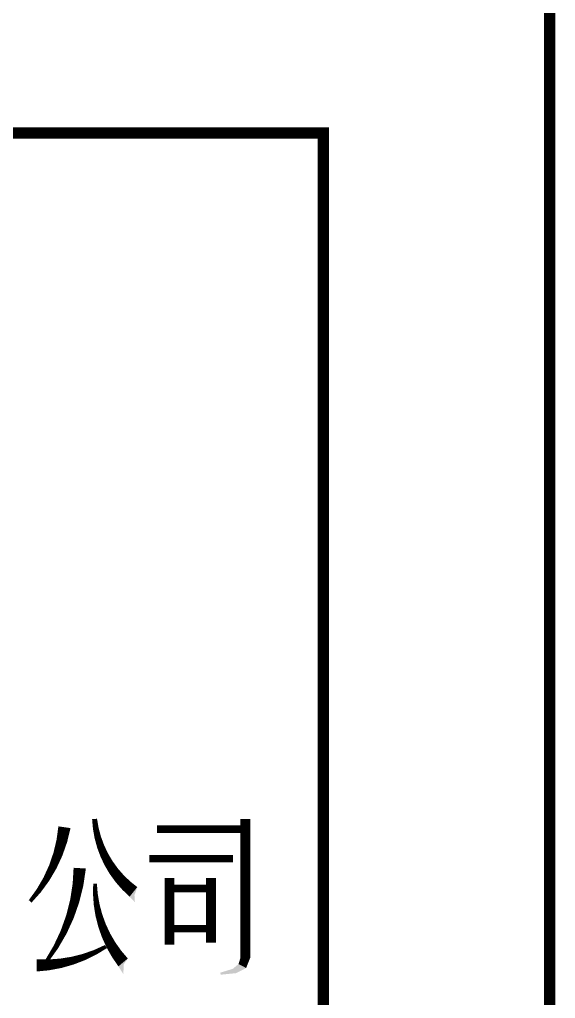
# Model space of a CAD drawing. Extents: x -976302 to -776254, y 5665 to 231437.
# Drawn here: x -778856 to -776254, y 65734 to 70482 of the extents above; entities that cross this region are included whole.
import ezdxf
from ezdxf.enums import TextEntityAlignment as Align

# ---------------------------------------------------------------- set-up
doc = ezdxf.new("R2010")
doc.units = 0
doc.header["$LTSCALE"] = 1000
doc.header["$MEASUREMENT"] = 0
doc.layers.add('0-cxFrame', color=155, linetype='Continuous')
doc.layers.add('0-cxText', color=131, linetype='Continuous', lineweight=25)
doc.styles.add('cx_tuming', font='simhei.ttf')
doc.styles.add('cx_tuqian1', font='')
doc.styles.add('黑体', font='simhei.ttf', dxfattribs={"height": 12})
doc.styles.get('cx_tuqian1').set_extended_font_data('SimSun')

# ---------------------------------------------------------------- blocks, each defined once
blk = doc.blocks.new('zjcx_TT(Dragon)')
at = {"color": 7}
for points in [[(-1009.5, -3025.6, 21.7, 54.1, 0.207129), (-837.9, -3347.2, 5.41, 5.41, 0.536482)], [(-1293.8, -3389.1, 16.2, 54.1, 0.148042), (-1142.5, -3062.1, 5.41, 5.41, 0.536482)], [(-1219.8, -3650.8, 16.2, 54.1, 0.142589), (-1075, -3242.6, 5.41, 5.41, 0.536482)], [(-1007.4, -3310.4, 16.2, 54.1, 0.178875), (-883.5, -3658.4, 5.41, 5.41, 0.536482)], [(-959.3, -3588.5, 16.2, 54.1, -0.134626), (-1265.1, -3671.4, 5.41, 5.41, 0.536482)]]:
    blk.add_lwpolyline(points, format="xyseb", dxfattribs=at)
for points, const_width in [([(-343.7, -3025.6), (-343.7, -3636.9)], 43.3), ([(-733.8, -3070.7), (-343.7, -3070.7)], 32.5), ([(-767.7, -3200.3), (-397.8, -3200.3)], 32.5), ([(-678.8, -3286.4), (-678.8, -3579.5)], 43.3), ([(-495.7, -3286.4), (-495.7, -3571.2)], 43.3), ([(-678.8, -3332.3), (-495.7, -3332.3)], 32.5), ([(-678.8, -3510), (-495.7, -3510)], 32.5)]:
    blk.add_lwpolyline(points, dxfattribs=dict(at, const_width=const_width))
for points in [[(-833.4, -3361.9), (-821, -3326), (-831.4, -3393), (-854.7, -3368.3)], [(-880.3, -3666.4), (-862.8, -3641), (-882.7, -3709.7), (-904.3, -3675.7)], [(-340.5, -3683), (-374, -3665.5), (-384, -3705.6), (-399, -3686.6)], [(-322, -3636.9), (-365.3, -3636.9), (-340.5, -3683), (-374, -3665.5)], [(-384, -3705.6), (-399, -3686.6), (-452.1, -3712.4), (-454.8, -3703.6)]]:
    blk.add_solid(points, dxfattribs=at)
at = {"layer": '0-cxFrame', "const_width": 30}
blk.add_lwpolyline([(-7000, -10200.2), (0, -10200.2), (0, 0), (-7000, 0)], close=True, dxfattribs=at)
blk = doc.blocks.new('zjcx_T1(Dragon)')
at = {"layer": '0-cxFrame', "const_width": 50}
blk.add_lwpolyline([(-7000, 0), (0, 0), (0, 57400), (-7000, 57400)], close=True, dxfattribs=at)
at = {"layer": '0-cxFrame'}
blk.add_blockref('zjcx_TT(Dragon)', (0, 57400), dxfattribs=at)
blk = doc.blocks.new('TK22.A1 L(Dragon)')
at = {"layer": '0-cxFrame', "color": 7, "const_width": 0.5}
blk.add_lwpolyline([(0, 0), (-841, 0), (-841, 594), (0, 594)], close=True, dxfattribs=at)
at = {"layer": '0-cxFrame', "const_width": 0.5}
blk.add_lwpolyline([(-10, 10), (-80, 10), (-80, 584), (-10, 584)], close=True, dxfattribs=at)
at = {"layer": '0-cxFrame', "xscale": 0.01, "yscale": 0.01, "zscale": 0.01}
blk.add_blockref('zjcx_T1(Dragon)', (-10, 10), dxfattribs=at)
at = {"style": '黑体', "flags": 4}
blk.add_attdef('图幅', text='', height=3.3, dxfattribs=at).set_placement((-40, 3), align=Align.RIGHT)
at = {"layer": '0-cxText', "flags": 4}
for tag, height, style, p in [('建设单位', 3.5, 'cx_tuming', (-45, 240)), ('项目名称', 3.5, 'cx_tuming', (-45, 210)), ('子项名称', 3.5, 'cx_tuming', (-45, 180)), ('工程编号', 3.3, 'cx_tuqian1', (-35, 165)), ('图名1', 3.5, 'cx_tuming', (-45, 87)), ('图名2', 3.5, 'cx_tuming', (-45, 79)), ('图名3', 3.5, 'cx_tuming', (-45, 71)), ('出图日期', 3.3, 'cx_tuqian1', (-39, 60)), ('专业', 3.3, 'cx_tuqian1', (-55, 52)), ('图号', 3.3, 'cx_tuqian1', (-55, 44)), ('版次', 3.3, 'cx_tuqian1', (-20, 44))]:
    blk.add_attdef(tag, text='', height=height, dxfattribs=dict(at, style=style)).set_placement(p, align=Align.MIDDLE)
at = {"layer": 'Defpoints', "color": 6, "flags": 4}
for tag, height, style, p in [('tufu', 3.3, '黑体', (-12, 12)), ('dwfname', 4, 'cx_tuqian1', (-80, 3))]:
    blk.add_attdef(tag, text='', height=height, dxfattribs=dict(at, style=style)).set_placement(p, align=Align.RIGHT)

msp = doc.modelspace()

# ---------------------------------------------------------------- block references
at = {"layer": '0-cxFrame', "xscale": 110, "yscale": 110, "zscale": 110}
msp.add_blockref('TK22.A1 L(Dragon)', (-776281.3, 5692.5), dxfattribs=at)

doc.saveas('drawing.dxf')
